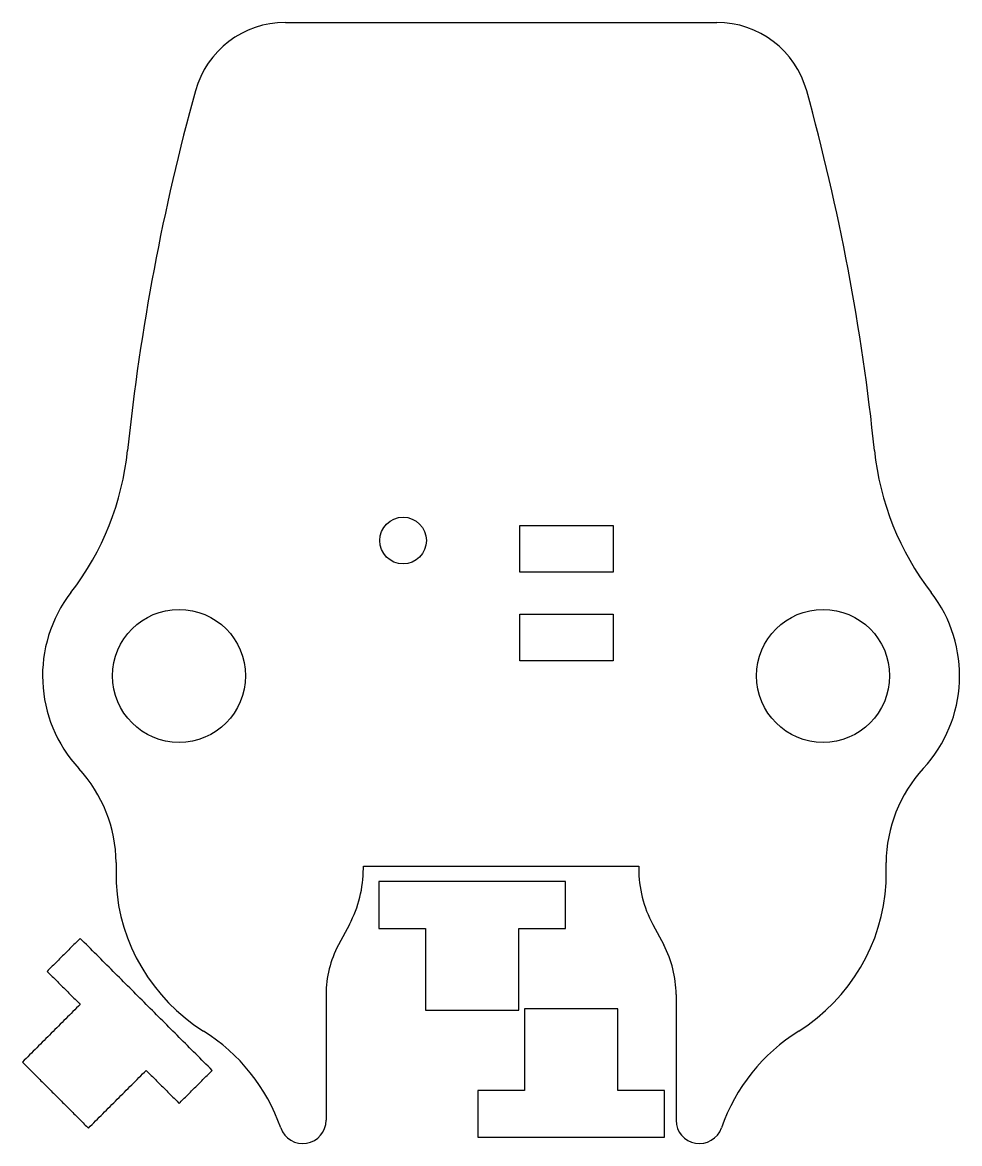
# Model space of a CAD drawing. Header units: millimetres. Extents: x 5.5 to 45.6, y 447 to 495.
import ezdxf

# ---------------------------------------------------------------- set-up
doc = ezdxf.new("R2010")
doc.units = ezdxf.units.MM
for name, color, linetype in [('View040', 7, 'CONTINUOUS'), ('View041', 7, 'CONTINUOUS'), ('View042', 7, 'CONTINUOUS'), ('View043', 7, 'CONTINUOUS')]:
    doc.layers.add(name, color=color, linetype=linetype)

msp = doc.modelspace()

# ---------------------------------------------------------------- linework, layer by layer
at = {"layer": 'View040'}
for p, q in [((16.7564, 495.021), (35.2436, 495.021)), ((26.8, 471.471), (26.8, 473.471)), ((26.8, 473.471), (30.8, 473.471)), ((30.8, 473.471), (30.8, 471.471)), ((30.8, 471.471), (26.8, 471.471)), ((26.8, 467.671), (26.8, 469.671)), ((26.8, 469.671), (30.8, 469.671)), ((30.8, 469.671), (30.8, 467.671)), ((30.8, 467.671), (26.8, 467.671)), ((9.5, 459.021), (9.5, 458.147)), ((20.1, 458.871), (31.9, 458.871)), ((20.1, 458.771), (20.1, 458.871)), ((31.9, 458.871), (31.9, 458.771)), ((42.5, 458.147), (42.5, 459.021)), ((19.5, 456.371), (19.0294, 455.489)), ((32.5, 456.371), (32.9706, 455.489)), ((18.5, 453.371), (18.5, 447.979)), ((33.5, 453.371), (33.5, 447.979))]:
    msp.add_line(p, q, dxfattribs=at)
for centre, radius in [((21.8, 472.821), 1), ((12.2, 467.021), 2.85), ((39.8, 467.021), 2.85)]:
    msp.add_circle(centre, radius, dxfattribs=at)
for centre, radius, start, end in [((16.7564, 491.021), 4, 90, 164.546), ((35.2436, 491.021), 4, 15.4536, 90), ((103.57, 467.021), 94.0704, 164.546, 174.104), ((-51.5704, 467.021), 94.0704, 5.89583, 15.4536), ((-1.93892, 477.917), 12, -37.6182, -5.89583), ((53.9389, 477.917), 12, -174.104, -142.382), ((12.2, 467.021), 5.85, 142.382, -137.236), ((39.8, 467.021), 5.85, -42.7635, 37.6182), ((3.50018, 458.975), 6, 0.437747, 42.7635), ((48.4998, 458.975), 6, 137.236, 179.562), ((15, 458.771), 5.1, -28.0725, 0), ((37, 458.771), 5.1, 180, -151.928), ((17.4881, 458.584), 8, -176.868, -122.039), ((34.5119, 458.584), 8, -57.9605, -3.13187), ((23, 453.371), 4.5, 151.928, 180), ((29, 453.371), 4.5, 0, 28.0725), ((9, 445.021), 8, 19.1881, 57.9605), ((43, 445.021), 8, 122.039, 160.812), ((17.5, 447.979), 1, -160.812, 0), ((34.5, 447.979), 1, 180, -19.1881)]:
    msp.add_arc(centre, radius, start, end, dxfattribs=at)
at = {"layer": 'View041'}
for points in [[(7.96278, 455.773), (6.54856, 454.359)], [(13.6196, 450.116), (7.96278, 455.773)], [(6.54856, 454.359), (7.96278, 452.945)], [(7.96278, 452.945), (5.4879, 450.47)], [(5.4879, 450.47), (8.31633, 447.641)], [(8.31633, 447.641), (10.7912, 450.116)], [(10.7912, 450.116), (12.2054, 448.702)], [(12.2054, 448.702), (13.6196, 450.116)]]:
    msp.add_open_spline(points, degree=1, dxfattribs=at)
at = {"layer": 'View042'}
for points in [[(27, 452.75), (27, 449.25)], [(31, 452.75), (27, 452.75)], [(31, 449.25), (31, 452.75)], [(27, 449.25), (25, 449.25)], [(25, 449.25), (25, 447.25)], [(33, 449.25), (31, 449.25)], [(33, 447.25), (33, 449.25)], [(25, 447.25), (33, 447.25)]]:
    msp.add_open_spline(points, degree=1, dxfattribs=at)
at = {"layer": 'View043'}
for points in [[(28.7585, 458.202), (20.7585, 458.202)], [(20.7585, 458.202), (20.7585, 456.202)], [(28.7585, 456.202), (28.7585, 458.202)], [(20.7585, 456.202), (22.7585, 456.202)], [(22.7585, 456.202), (22.7585, 452.702)], [(26.7585, 452.702), (26.7585, 456.202)], [(26.7585, 456.202), (28.7585, 456.202)], [(22.7585, 452.702), (26.7585, 452.702)]]:
    msp.add_open_spline(points, degree=1, dxfattribs=at)

doc.saveas('drawing.dxf')
